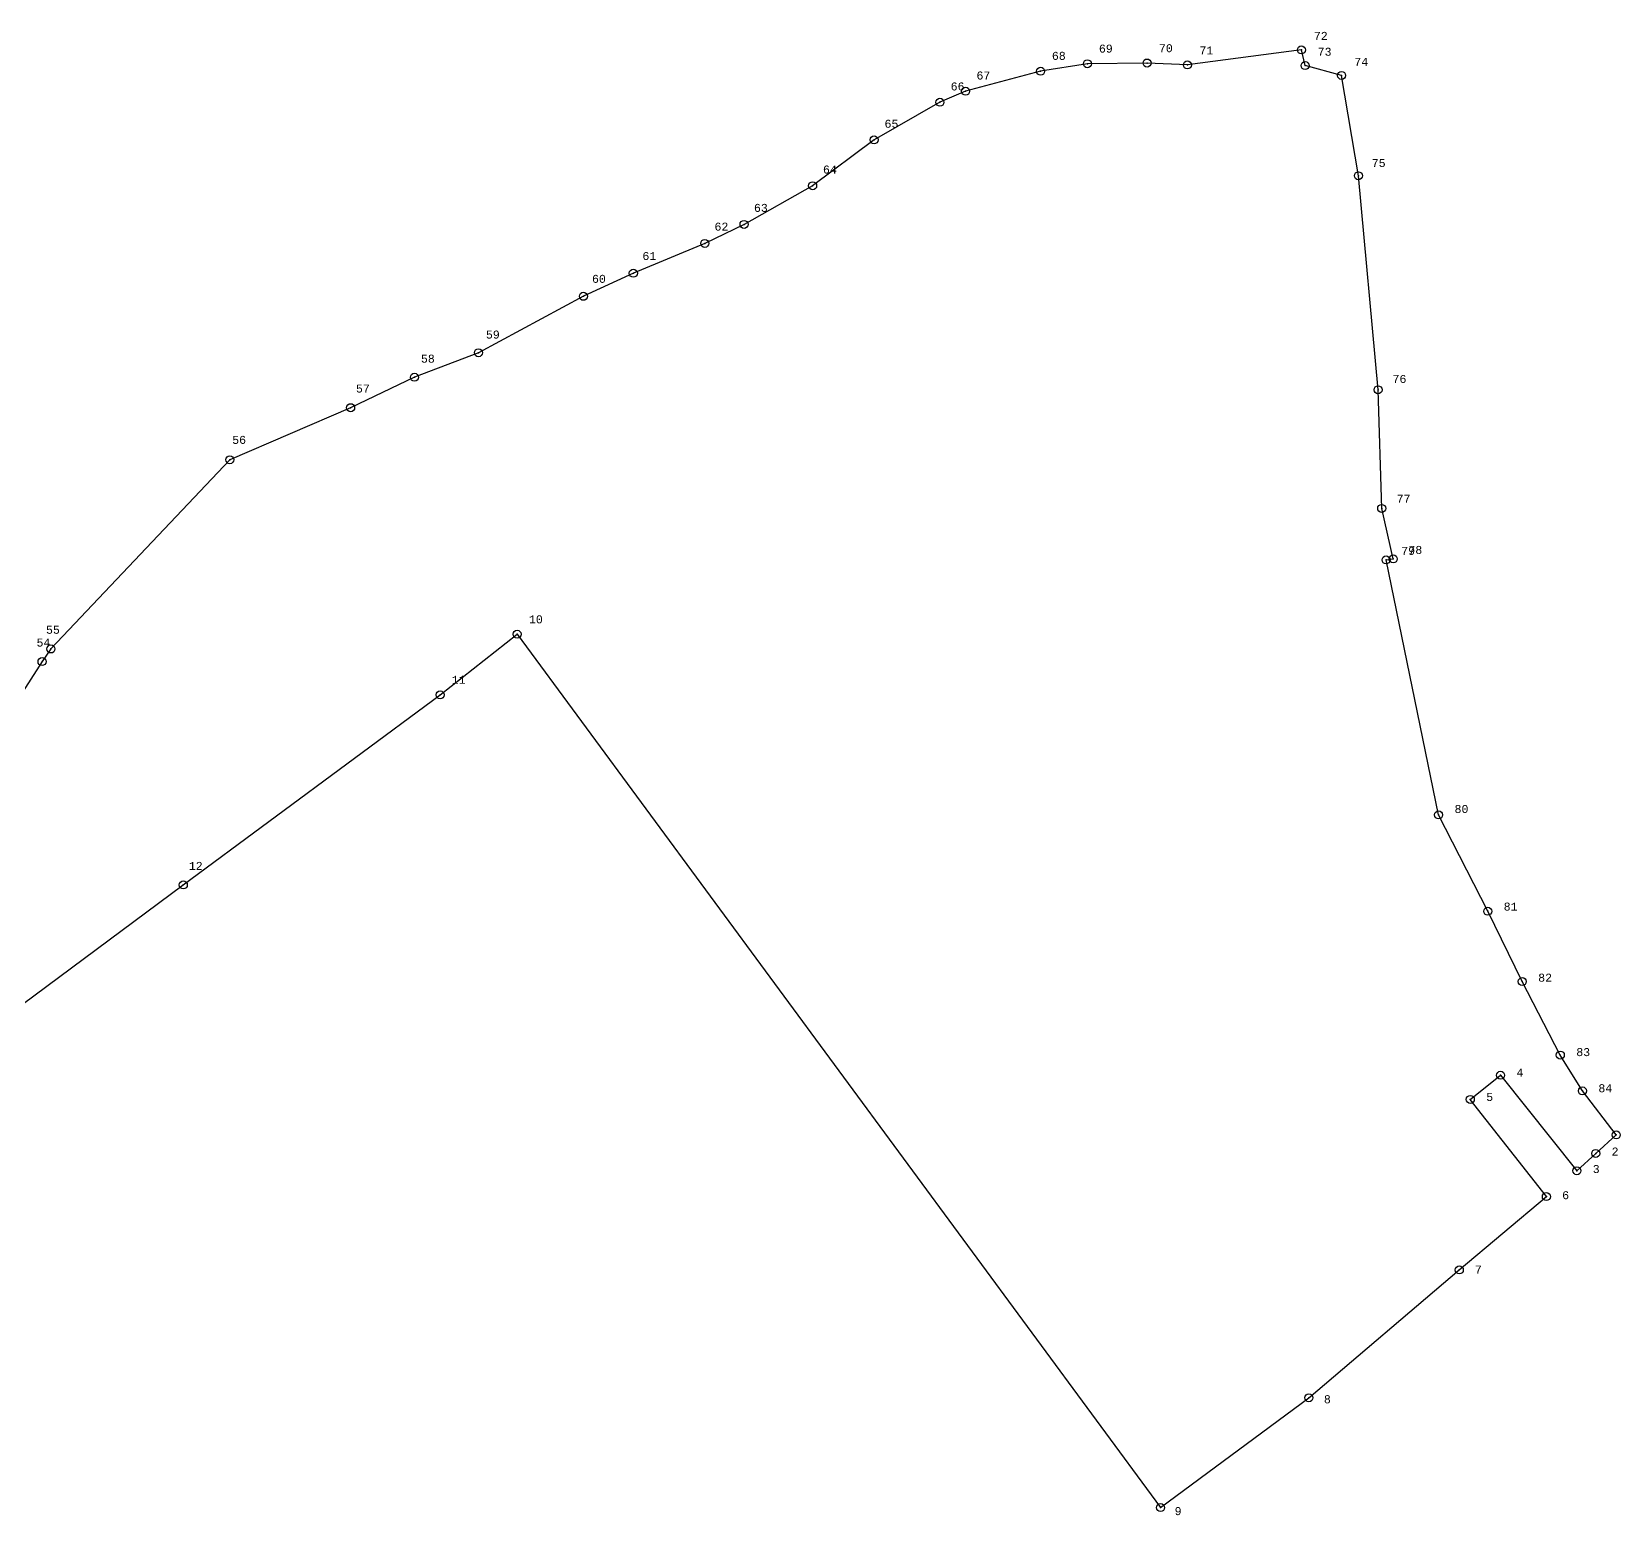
# Model space of a CAD drawing. Header units: millimetres. Extents: x 610718 to 612466, y 1316803 to 1317499.
# Drawn here: x 611206.6 to 611702.9, y 1317035.6 to 1317499.1 of the extents above; entities that cross this region are included whole.
import ezdxf

# ---------------------------------------------------------------- set-up
doc = ezdxf.new("R2010")
doc.units = ezdxf.units.MM
doc.header["$PDMODE"] = 32
doc.header["$PDSIZE"] = 2.5
doc.layers.add('CVL_PUNTO', color=2, linetype='Continuous')
doc.layers.add('CVL_PUNTO_NUM', color=2, linetype='Continuous')
doc.styles.add('MONOTXT4', font='monotxt4.shx')

msp = doc.modelspace()

# ---------------------------------------------------------------- linework, layer by layer
at = {"color": 2}
for points in [[(611559.31, 1317038), (611605.67, 1317072.33), (611652.67, 1317112.24), (611679.86, 1317135.16), (611656.11, 1317165.53), (611665.55, 1317173.07), (611689.4, 1317143.23), (611695.3, 1317148.63), (611701.7, 1317154.43), (611691.14, 1317168.2), (611684.23, 1317179.37), (611672.31, 1317202.36), (611661.54, 1317224.31), (611646.21, 1317254.43), (611629.77, 1317334.08), (611632.01, 1317334.4), (611628.41, 1317350.18), (611627.29, 1317387.24), (611621.14, 1317454.12), (611615.87, 1317485.45), (611604.49, 1317488.54), (611603.32, 1317493.45), (611567.72, 1317488.75), (611555.12, 1317489.35), (611536.47, 1317489.13), (611521.85, 1317486.77), (611498.41, 1317480.52), (611490.39, 1317477.08), (611469.8, 1317465.34), (611450.63, 1317450.98), (611429.18, 1317438.92), (611416.93, 1317432.99), (611394.6, 1317423.68), (611379, 1317416.45), (611346.21, 1317398.83), (611326.22, 1317391.15), (611306.28, 1317381.66), (611268.53, 1317365.39), (611212.62, 1317306.26), (611209.85, 1317302.32), (611202.82, 1317291.36)], [(611203.69, 1317195.19), (611254, 1317232.53), (611334.24, 1317291.93), (611358.3, 1317310.89), (611559.31, 1317038)]]:
    msp.add_lwpolyline(points, dxfattribs=at)
at = {"layer": 'CVL_PUNTO', "color": 2}
for p in [(611603.32, 1317493.45), (611536.47, 1317489.13), (611555.12, 1317489.35), (611567.72, 1317488.75), (611604.49, 1317488.54), (611521.85, 1317486.77), (611615.87, 1317485.45), (611498.41, 1317480.52), (611490.39, 1317477.08), (611469.8, 1317465.34), (611621.14, 1317454.12), (611450.63, 1317450.98), (611429.18, 1317438.92), (611416.93, 1317432.99), (611394.6, 1317423.68), (611379, 1317416.45), (611346.21, 1317398.83), (611326.22, 1317391.15), (611627.29, 1317387.24), (611306.28, 1317381.66), (611268.53, 1317365.39), (611628.41, 1317350.18), (611629.77, 1317334.08), (611632.01, 1317334.4), (611358.3, 1317310.89), (611212.62, 1317306.26), (611209.85, 1317302.32), (611334.24, 1317291.93), (611646.21, 1317254.43), (611254, 1317232.53), (611661.54, 1317224.31), (611672.31, 1317202.36), (611684.23, 1317179.37), (611665.55, 1317173.07), (611656.11, 1317165.53), (611691.14, 1317168.2), (611701.7, 1317154.43), (611695.3, 1317148.63), (611689.4, 1317143.23), (611679.86, 1317135.16), (611652.67, 1317112.24), (611605.67, 1317072.33), (611559.31, 1317038)]:
    msp.add_point(p, dxfattribs=at)

# ---------------------------------------------------------------- texts
at = {"layer": 'CVL_PUNTO_NUM', "color": 2, "style": 'MONOTXT4'}
for s, p in [('72', (611607.23, 1317496.57)), ('69', (611540.06, 1317492.6)), ('70', (611558.82, 1317492.72)), ('71', (611571.49, 1317492.04)), ('73', (611608.42, 1317491.62)), ('68', (611525.37, 1317490.33)), ('74', (611619.87, 1317488.46)), ('67', (611501.81, 1317484.19)), ('66', (611493.75, 1317480.78)), ('65', (611473.08, 1317469.12)), ('75', (611625.32, 1317456.86)), ('64', (611453.85, 1317454.81)), ('63', (611432.29, 1317442.83)), ('62', (611419.96, 1317436.97)), ('61', (611397.44, 1317427.8)), ('60', (611381.69, 1317420.66)), ('59', (611348.54, 1317403.25)), ('58', (611328.24, 1317395.72)), ('76', (611631.81, 1317389.38)), ('57', (611307.94, 1317386.38)), ('56', (611269.27, 1317370.34)), ('77', (611633.09, 1317351.93)), ('79', (611634.52, 1317335.65)), ('78', (611636.76, 1317335.96)), ('10', (611361.99, 1317314.27)), ('55', (611211.09, 1317311.02)), ('54', (611208.13, 1317307.02)), ('11', (611337.87, 1317295.38)), ('80', (611651.18, 1317255.02)), ('12', (611255.71, 1317237.23)), ('81', (611666.53, 1317224.52)), ('82', (611677.31, 1317202.31)), ('83', (611689.22, 1317179.06)), ('4', (611670.54, 1317172.67)), ('5', (611661.08, 1317165.04)), ('84', (611696.12, 1317167.77)), ('2', (611700.26, 1317147.99)), ('3', (611694.35, 1317142.52)), ('6', (611684.8, 1317134.34)), ('7', (611657.54, 1317111.12)), ('8', (611610.36, 1317070.59)), ('9', (611563.72, 1317035.64))]:
    msp.add_text(s, height=2.5, dxfattribs=at).set_placement(p)

doc.saveas('drawing.dxf')
